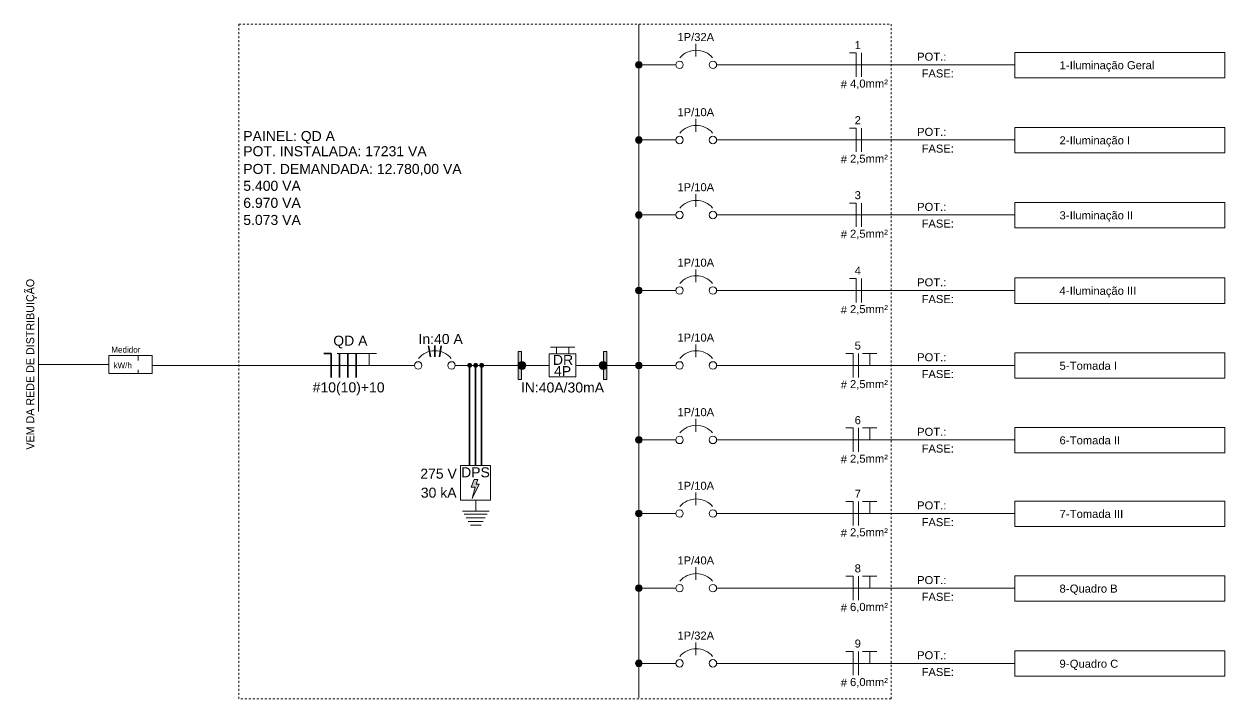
# Model space of a CAD drawing. Header units: metres. Extents: x 0 to 303, y 1 to 146.
# Drawn here: x 242.6 to 302.6, y 40 to 73.7 of the extents above; entities that cross this region are included whole.
import ezdxf

# ---------------------------------------------------------------- set-up
doc = ezdxf.new("R2010")
doc.units = ezdxf.units.M
doc.linetypes.add('Hidden', pattern=[0.007144, 0.004763, -0.002381])
for name, color, linetype, lineweight in [('A-ANNO-NOTE', 7, 'Continuous', 9), ('A-DETL', 7, 'Continuous', 18), ('E-WIRE-IDEN', 7, 'Continuous', 9), ('G-ANNO-TEXT', 7, 'Continuous', 9)]:
    doc.layers.add(name, color=color, linetype=linetype, lineweight=lineweight)
doc.styles.add('Arial_3', font='arial.ttf', dxfattribs={"height": 0.002})
doc.styles.add('Arial_4', font='arial.ttf', dxfattribs={"height": 0.4})
doc.styles.add('Arial_5', font='arial.ttf', dxfattribs={"height": 0.0025})
doc.styles.add('Arial_6', font='arial.ttf', dxfattribs={"height": 0.5})
doc.styles.add('Century Gothic', font='GOTHIC.TTF', dxfattribs={"height": 0.4})
doc.styles.add('Century Gothic_1', font='GOTHIC.TTF', dxfattribs={"height": 0.3})

# ---------------------------------------------------------------- blocks, each defined once
blk = doc.blocks.new('Unifilar_Circuitos Terminais_Wire Tags - 1_ FN-2597630-Unifilar')
at = {"layer": 'E-WIRE-IDEN'}
h = blk.add_hatch(color=256, dxfattribs=at)
edge = h.paths.add_edge_path()
edge.add_arc((0, 0), 0.000819, 0, 180)
edge.add_arc((0, 0), 0.000819, 180, 360)
for p, q in [((0, -0.00863), (0, 0.01013)), ((0.09388, -0.00322), (0.09388, 0.00311)), ((0.09388, 0.00311), (0.1464, 0.00311)), ((0.1464, 0.00311), (0.1464, -0.00322)), ((0.00922, 0), (0, 0)), ((0.01942, 0), (0.09388, 0)), ((0.1464, -0.00322), (0.09388, -0.00322))]:
    blk.add_line(p, q, dxfattribs=at)
at = {"layer": 'E-WIRE-IDEN', "color": 1, "true_color": 0xff0000}
for p, q in [((0.01425, 0.00205), (0.01425, 0.00524)), ((0.05563, 0.00299), (0.05563, -0.00299))]:
    blk.add_line(p, q, dxfattribs=at)
at = {"layer": 'E-WIRE-IDEN', "color": 5, "true_color": 0x0000ff}
for p, q in [((0.05262, 0.00299), (0.05426, 0.00299)), ((0.05426, 0.00299), (0.05426, -0.00299))]:
    blk.add_line(p, q, dxfattribs=at)
at = {"layer": 'E-WIRE-IDEN'}
for centre in [(0.01015, 0), (0.01849, 0)]:
    blk.add_circle(centre, 0.000927, dxfattribs=at)
for centre, radius, start, end in [((0.01432, -0.0017), 0.00535, 40.0197, 139.9803), ((0, 0), 0.000819, 360, 180), ((0, 0), 0.000819, 180, 360)]:
    blk.add_arc(centre, radius, start, end, dxfattribs=at)
at = {"layer": 'E-WIRE-IDEN', "char_height": 0.002, "attachment_point": 1, "style": 'Arial_3', "bg_fill": 3, "box_fill_scale": 1.25, "bg_fill_color": 256, "bg_fill_true_color": 13158600, "bg_fill_transparency": 0}
for s, insert, width in [('FASE:', (0.07061, -0.00115), 0.0100211), ('#', (0.05042, -0.00384), 0.0019241)]:
    blk.add_mtext(s, dxfattribs=dict(at, insert=insert, width=width))
at = {"layer": 'E-WIRE-IDEN', "insert": (0.06949, 0.00303), "char_height": 0.002, "width": 0.0089789, "attachment_point": 1, "style": 'Arial_3', "bg_fill": 3, "box_fill_scale": 1.25, "bg_fill_color": 256, "bg_fill_true_color": 13158600, "bg_fill_transparency": 0}
blk.add_mtext('POT.:', dxfattribs=at)
blk = doc.blocks.new('Unifilar_Circuitos Terminais_Wire Tags - 2_ FNT-2597632-Unifilar')
at = {"layer": 'E-WIRE-IDEN'}
h = blk.add_hatch(color=256, dxfattribs=at)
edge = h.paths.add_edge_path()
edge.add_arc((0, 0), 0.000819, 0, 180)
edge.add_arc((0, 0), 0.000819, 180, 360)
for p, q in [((0, -0.00863), (0, 0.01013)), ((0.09388, -0.00322), (0.09388, 0.00311)), ((0.09388, 0.00311), (0.1464, 0.00311)), ((0.1464, 0.00311), (0.1464, -0.00322)), ((0.00922, 0), (0, 0)), ((0.01942, 0), (0.09388, 0)), ((0.1464, -0.00322), (0.09388, -0.00322))]:
    blk.add_line(p, q, dxfattribs=at)
at = {"layer": 'E-WIRE-IDEN', "color": 1, "true_color": 0xff0000}
for p, q in [((0.01425, 0.00205), (0.01425, 0.00524)), ((0.05489, 0.00299), (0.05489, -0.00299))]:
    blk.add_line(p, q, dxfattribs=at)
at = {"layer": 'E-WIRE-IDEN', "color": 5, "true_color": 0x0000ff}
for p, q in [((0.05172, 0.00299), (0.05352, 0.00299)), ((0.05352, 0.00299), (0.05352, -0.00299))]:
    blk.add_line(p, q, dxfattribs=at)
at = {"layer": 'E-WIRE-IDEN', "color": 94, "true_color": 0x00a200}
for p, q in [((0.05586, 0.00299), (0.05946, 0.00299)), ((0.05766, 0.00299), (0.05766, 0))]:
    blk.add_line(p, q, dxfattribs=at)
at = {"layer": 'E-WIRE-IDEN'}
for centre in [(0.01015, 0), (0.01849, 0)]:
    blk.add_circle(centre, 0.000927, dxfattribs=at)
for centre, radius, start, end in [((0.01432, -0.0017), 0.00535, 40.0197, 139.9803), ((0, 0), 0.000819, 360, 180), ((0, 0), 0.000819, 180, 360)]:
    blk.add_arc(centre, radius, start, end, dxfattribs=at)
at = {"layer": 'E-WIRE-IDEN', "char_height": 0.002, "attachment_point": 1, "style": 'Arial_3', "bg_fill": 3, "box_fill_scale": 1.25, "bg_fill_color": 256, "bg_fill_true_color": 13158600, "bg_fill_transparency": 0}
for s, insert, width in [('FASE:', (0.07061, -0.00115), 0.0100211), ('#', (0.05042, -0.00384), 0.0019241)]:
    blk.add_mtext(s, dxfattribs=dict(at, insert=insert, width=width))
at = {"layer": 'E-WIRE-IDEN', "insert": (0.06949, 0.00303), "char_height": 0.002, "width": 0.0089789, "attachment_point": 1, "style": 'Arial_3', "bg_fill": 3, "box_fill_scale": 1.25, "bg_fill_color": 256, "bg_fill_true_color": 13158600, "bg_fill_transparency": 0}
blk.add_mtext('POT.:', dxfattribs=at)
blk = doc.blocks.new('OFEletrico_unifilar_principal_Grande - OFEletrico_unifilar_principal_Grande-8320614-Unifilar')
at = {"layer": 'A-ANNO-NOTE'}
for points in [[(-0.0293, -0.00351), (-0.03013, -0.00351), (-0.03013, 0.00346), (-0.0293, 0.00346)], [(-0.00883, -0.00351), (-0.00883, 0.00346), (-0.008, 0.00346), (-0.008, -0.00351)], [(-0.04189, -0.03037), (-0.04115, -0.02852), (-0.04024, -0.02852), (-0.04068, -0.02961), (-0.03989, -0.02961), (-0.04164, -0.03319), (-0.04088, -0.03037)]]:
    blk.add_hatch(color=256, dxfattribs=at).paths.add_polyline_path(points)
h = blk.add_hatch(color=256, dxfattribs=at)
edge = h.paths.add_edge_path()
edge.add_arc((-0.04229, 0), 0.0005, 360, 540)
edge.add_arc((-0.04229, 0), 0.0005, 180, 360)
h = blk.add_hatch(color=256, dxfattribs=at)
edge = h.paths.add_edge_path()
edge.add_arc((-0.04079, 0), 0.0005, 360, 540)
edge.add_arc((-0.04079, 0), 0.0005, 180, 360)
h = blk.add_hatch(color=256, dxfattribs=at)
edge = h.paths.add_edge_path()
edge.add_arc((-0.03929, 0), 0.0005, 360, 540)
edge.add_arc((-0.03929, 0), 0.0005, 180, 360)
h = blk.add_hatch(color=256, dxfattribs=at)
edge = h.paths.add_edge_path()
edge.add_arc((-0.02921, 0), 0.001, 0, 180)
edge.add_arc((-0.02921, 0), 0.001, 180, 360)
h = blk.add_hatch(color=256, dxfattribs=at)
edge = h.paths.add_edge_path()
edge.add_arc((-0.00891, 0), 0.001, 90, 270)
edge.add_arc((-0.00891, 0), 0.001, 270, 450)
h = blk.add_hatch(color=256, dxfattribs=at)
edge = h.paths.add_edge_path()
edge.add_arc((0, 0), 0.000819, 0, 180)
edge.add_arc((0, 0), 0.000819, 180, 360)
at = {"layer": 'A-ANNO-NOTE', "color": 1, "lineweight": 35, "true_color": 0xff0000}
for p, q in [((-0.05208, 0.00211), (-0.05257, 0.00487)), ((-0.05096, 0.00214), (-0.05096, 0.005)), ((-0.04983, 0.00211), (-0.04935, 0.00487)), ((-0.07481, 0.00296), (-0.07481, -0.00301)), ((-0.07273, 0.00297), (-0.07273, -0.003)), ((-0.07065, 0.00298), (-0.07065, -0.00298)), ((-0.07065, 0.00298), (-0.07065, -0.00299)), ((-0.04229, 0), (-0.04229, -0.01)), ((-0.04079, 0), (-0.04079, -0.01)), ((-0.03929, 0), (-0.03929, -0.01)), ((-0.04229, -0.015), (-0.04229, -0.01)), ((-0.04079, -0.01), (-0.04079, -0.015)), ((-0.03929, -0.01), (-0.03929, -0.015)), ((-0.04229, -0.015), (-0.04229, -0.02499)), ((-0.04079, -0.015), (-0.04079, -0.02499)), ((-0.03929, -0.015), (-0.03929, -0.02499))]:
    blk.add_line(p, q, dxfattribs=at)
at = {"layer": 'A-ANNO-NOTE'}
for p, q in [((-0.0293, 0.00346), (-0.03013, 0.00346)), ((-0.03013, 0.00346), (-0.03013, -0.00351)), ((-0.0293, -0.00351), (-0.0293, 0.00346)), ((-0.0221, 0.00455), (-0.01599, 0.00455)), ((-0.0206, 0.00287), (-0.0206, 0.00455)), ((-0.01753, 0.00455), (-0.01753, 0.00287)), ((-0.008, 0.00346), (-0.00883, 0.00346)), ((-0.00883, 0.00346), (-0.00883, -0.00351)), ((-0.008, -0.00351), (-0.008, 0.00346)), ((-0.01574, 0.00287), (-0.02238, 0.00287)), ((-0.02238, -0.00288), (-0.02238, 0.00287)), ((-0.01574, -0.00288), (-0.01574, 0.00287)), ((-0.05606, 0), (-0.08577, 0)), ((-0.04586, 0), (-0.03929, 0)), ((-0.03929, 0), (-0.02238, 0)), ((-0.02238, -0.00288), (-0.01574, -0.00288)), ((-0.01574, 0), (0, 0)), ((-0.03013, -0.00351), (-0.0293, -0.00351)), ((-0.00883, -0.00351), (-0.008, -0.00351)), ((-0.04454, -0.02499), (-0.03704, -0.02499)), ((-0.04454, -0.03368), (-0.04454, -0.02499)), ((-0.03704, -0.02499), (-0.03704, -0.03368)), ((-0.04115, -0.02852), (-0.04189, -0.03037)), ((-0.04164, -0.03319), (-0.03989, -0.02961)), ((-0.04024, -0.02852), (-0.04115, -0.02852)), ((-0.04068, -0.02961), (-0.04024, -0.02852)), ((-0.03989, -0.02961), (-0.04068, -0.02961)), ((-0.04189, -0.03037), (-0.04088, -0.03037)), ((-0.04088, -0.03037), (-0.04164, -0.03319)), ((-0.03704, -0.03368), (-0.04454, -0.03368))]:
    blk.add_line(p, q, dxfattribs=at)
at = {"layer": 'A-ANNO-NOTE', "color": 5, "lineweight": 35, "true_color": 0x0000ff}
for p, q in [((-0.07869, 0.00298), (-0.07689, 0.00298)), ((-0.07689, 0.00298), (-0.07689, -0.00299))]:
    blk.add_line(p, q, dxfattribs=at)
at = {"layer": 'A-ANNO-NOTE', "color": 94, "true_color": 0x00a800}
for p, q in [((-0.07538, 0.00298), (-0.06554, 0.00298)), ((-0.06734, 0.00298), (-0.06734, 0)), ((-0.04075, -0.03368), (-0.04075, -0.03638)), ((-0.0441, -0.03638), (-0.03741, -0.03638)), ((-0.04365, -0.03716), (-0.03786, -0.03716)), ((-0.04313, -0.03806), (-0.03838, -0.03806)), ((-0.04261, -0.03896), (-0.03889, -0.03896)), ((-0.0421, -0.03985), (-0.03941, -0.03985))]:
    blk.add_line(p, q, dxfattribs=at)
at = {"layer": 'A-ANNO-NOTE'}
for centre in [(-0.05513, 0), (-0.04679, 0)]:
    blk.add_circle(centre, 0.000927, dxfattribs=at)
for centre, radius, start, end in [((-0.05096, -0.0017), 0.00535, 40.0197, 139.9803), ((-0.04229, 0), 0.0005, 360, 180), ((-0.04229, 0), 0.0005, 180, 360), ((-0.04079, 0), 0.0005, 360, 180), ((-0.04079, 0), 0.0005, 180, 360), ((-0.03929, 0), 0.0005, 360, 180), ((-0.03929, 0), 0.0005, 180, 360), ((-0.02921, 0), 0.001, 0, 180), ((-0.00891, 0), 0.001, 90, 270), ((-0.00891, 0), 0.001, 270, 90), ((0, 0), 0.000819, 360, 180), ((0, 0), 0.000819, 180, 360), ((-0.02921, 0), 0.001, 180, 360)]:
    blk.add_arc(centre, radius, start, end, dxfattribs=at)
at = {"layer": 'A-ANNO-NOTE', "char_height": 0.0025, "attachment_point": 1, "style": 'Arial_5'}
for s, insert, width in [('DR', (-0.02147, 0.00263), 0.0060928), ('DPS', (-0.04441, -0.02544), 0.0086582)]:
    blk.add_mtext(s, dxfattribs=dict(at, insert=insert, width=width))

msp = doc.modelspace()

# ---------------------------------------------------------------- linework, layer by layer
at = {"layer": 'A-DETL', "linetype": 'Hidden', "lineweight": 9}
for p, q in [((253.287, 73.735), (285.887, 73.735)), ((253.287, 40.035), (253.287, 73.735)), ((285.887, 73.735), (285.887, 40.035)), ((285.887, 40.035), (253.287, 40.035))]:
    msp.add_line(p, q, dxfattribs=at)
at = {"layer": 'A-DETL', "lineweight": 9}
for p, q in [((243.287, 54.39), (243.287, 59.09)), ((246.792, 57.186), (246.792, 56.286)), ((248.972, 57.186), (246.792, 57.186)), ((248.272, 57.186), (248.272, 56.286)), ((248.972, 56.286), (248.972, 57.186)), ((246.792, 56.736), (243.287, 56.736)), ((256.287, 56.69), (248.972, 56.69)), ((246.792, 56.286), (248.972, 56.286))]:
    msp.add_line(p, q, dxfattribs=at)

# ---------------------------------------------------------------- texts
at = {"layer": 'A-ANNO-NOTE', "char_height": 0.5, "attachment_point": 1, "style": 'Arial_6'}
for s, insert, width in [('PAINEL: QD A', (253.517, 68.391), 5.54768), ('POT. INSTALADA: 17231 VA', (253.517, 67.635), 11.09535), ('POT. DEMANDADA: 12.780,00 VA', (253.517, 66.75), 13.17974), ('5.400 VA', (253.517, 65.907), 3.46329), ('6.970 VA', (253.517, 65.057), 3.46329), ('5.073 VA', (253.517, 64.203), 3.46329), ('In:40 A', (262.271, 58.259), 2.6616), ('QD A', (258.013, 58.173), 2.06835), ('4P', (269.042, 56.656), 1.02616), ('#10(10)+10', (256.985, 55.843), 4.32911), ('IN:40A/30mA', (267.388, 55.837), 5.0346), ('275 V', (262.362, 51.532), 2.19662), ('30 kA', (262.388, 50.586), 2.16456)]:
    msp.add_mtext(s, dxfattribs=dict(at, insert=insert, width=width))
at = {"layer": 'G-ANNO-TEXT', "insert": (242.673, 52.483), "char_height": 0.4, "width": 10.34177, "attachment_point": 1, "rotation": 90, "style": 'Century Gothic'}
msp.add_mtext('VEM DA REDE DE DISTRIBUIÇÃO', dxfattribs=at)

# ---------------------------------------------------------------- next in the draw order: block references
at = {"layer": 'E-WIRE-IDEN', "xscale": 199.9999999999999, "yscale": 199.9999999999999, "zscale": 199.9999999999999}
for name, p in [('Unifilar_Circuitos Terminais_Wire Tags - 1_ FN-2597630-Unifilar', (273.285, 71.697)), ('Unifilar_Circuitos Terminais_Wire Tags - 1_ FN-2597630-Unifilar', (273.285, 64.2)), ('Unifilar_Circuitos Terminais_Wire Tags - 2_ FNT-2597632-Unifilar', (273.285, 52.968)), ('Unifilar_Circuitos Terminais_Wire Tags - 2_ FNT-2597632-Unifilar', (273.285, 41.813))]:
    msp.add_blockref(name, p, dxfattribs=at)

# ---------------------------------------------------------------- next in the draw order: texts
at = {"layer": 'G-ANNO-TEXT', "char_height": 0.3, "attachment_point": 1, "style": 'Century Gothic_1', "bg_fill": 3, "box_fill_scale": 1.25, "bg_fill_color": 256, "bg_fill_true_color": 13158600, "bg_fill_transparency": 0}
for s, insert, width in [('Medidor', (246.926, 57.625), 2.11646), ('kW/h', (247.034, 56.844), 1.2827)]:
    msp.add_mtext(s, dxfattribs=dict(at, insert=insert, width=width))

# ---------------------------------------------------------------- next in the draw order: block references
at = {"layer": 'E-WIRE-IDEN', "xscale": 199.9999999999999, "yscale": 199.9999999999999, "zscale": 199.9999999999999}
for name, p in [('Unifilar_Circuitos Terminais_Wire Tags - 1_ FN-2597630-Unifilar', (273.285, 67.945)), ('Unifilar_Circuitos Terminais_Wire Tags - 2_ FNT-2597632-Unifilar', (273.285, 56.69)), ('Unifilar_Circuitos Terminais_Wire Tags - 2_ FNT-2597632-Unifilar', (273.285, 49.293))]:
    msp.add_blockref(name, p, dxfattribs=at)

# ---------------------------------------------------------------- next in the draw order: texts
at = {"layer": 'E-WIRE-IDEN', "char_height": 0.4, "attachment_point": 1, "style": 'Arial_4'}
for s, insert, width in [('1P/32A', (275.208, 73.285), 2.27679), ('1', (284.063, 72.886), 0.38481), ('1-', (294.298, 71.879), 0.60928), ('Iluminação Geral', (294.811, 71.879), 5.24304), ('4,0mm²', (283.832, 70.962), 2.34093), ('1P/10A', (275.208, 65.788), 2.27679), ('3', (284.063, 65.389), 0.38481), ('3-', (294.298, 64.382), 0.60928), ('Iluminação II', (294.811, 64.382), 3.9443), ('2,5mm²', (283.832, 63.465), 2.34093), ('1P/10A', (275.208, 54.555), 2.27679), ('6', (284.063, 54.156), 0.38481), ('6-', (294.298, 53.149), 0.60928), ('Tomada II', (294.811, 53.149), 3.11055), ('2,5mm²', (283.832, 52.233), 2.34093), ('1P/32A', (275.208, 43.4), 2.27679), ('9', (284.063, 43.002), 0.38481), ('Quadro C', (294.811, 41.994), 2.98228), ('9-', (294.298, 41.994), 0.60928), ('6,0mm²', (283.832, 41.078), 2.34093)]:
    msp.add_mtext(s, dxfattribs=dict(at, insert=insert, width=width))

# ---------------------------------------------------------------- next in the draw order: block references
at = {"layer": 'A-ANNO-NOTE', "xscale": 200, "yscale": 200, "zscale": 200}
msp.add_blockref('OFEletrico_unifilar_principal_Grande - OFEletrico_unifilar_principal_Grande-8320614-Unifilar', (273.282, 56.69), dxfattribs=at)
at = {"layer": 'E-WIRE-IDEN', "xscale": 199.9999999999999, "yscale": 199.9999999999999, "zscale": 199.9999999999999}
for name, p in [('Unifilar_Circuitos Terminais_Wire Tags - 1_ FN-2597630-Unifilar', (273.285, 60.433)), ('Unifilar_Circuitos Terminais_Wire Tags - 2_ FNT-2597632-Unifilar', (273.285, 45.565))]:
    msp.add_blockref(name, p, dxfattribs=at)

# ---------------------------------------------------------------- next in the draw order: texts
at = {"layer": 'E-WIRE-IDEN', "char_height": 0.4, "attachment_point": 1, "style": 'Arial_4'}
for s, insert, width in [('1P/10A', (275.208, 69.533), 2.27679), ('2', (284.063, 69.134), 0.38481), ('2-', (294.298, 68.127), 0.60928), ('Iluminação I', (294.811, 68.127), 3.7519), ('2,5mm²', (283.832, 67.211), 2.34093), ('1P/10A', (275.208, 58.278), 2.27679), ('5', (284.063, 57.879), 0.38481), ('5-', (294.298, 56.872), 0.60928), ('Tomada I', (294.811, 56.872), 2.91814), ('2,5mm²', (283.832, 55.956), 2.34093), ('1P/10A', (275.208, 50.881), 2.27679), ('7', (284.063, 50.482), 0.38481), ('7-', (294.298, 49.475), 0.60928), ('Tomada III', (294.811, 49.475), 3.30295), ('2,5mm²', (283.832, 48.558), 2.34093)]:
    msp.add_mtext(s, dxfattribs=dict(at, insert=insert, width=width))

# ---------------------------------------------------------------- next in the draw order: texts
for s, insert, width in [('1P/10A', (275.208, 62.021), 2.27679), ('4', (284.063, 61.622), 0.38481), ('4-', (294.298, 60.615), 0.60928), ('Iluminação III', (294.811, 60.615), 4.13671), ('2,5mm²', (283.832, 59.699), 2.34093), ('1P/40A', (275.208, 47.152), 2.27679), ('8', (284.063, 46.754), 0.38481), ('8-', (294.298, 45.746), 0.60928), ('Quadro B', (294.811, 45.746), 2.95021), ('6,0mm²', (283.832, 44.83), 2.34093)]:
    msp.add_mtext(s, dxfattribs=dict(at, insert=insert, width=width))

doc.saveas('drawing.dxf')
